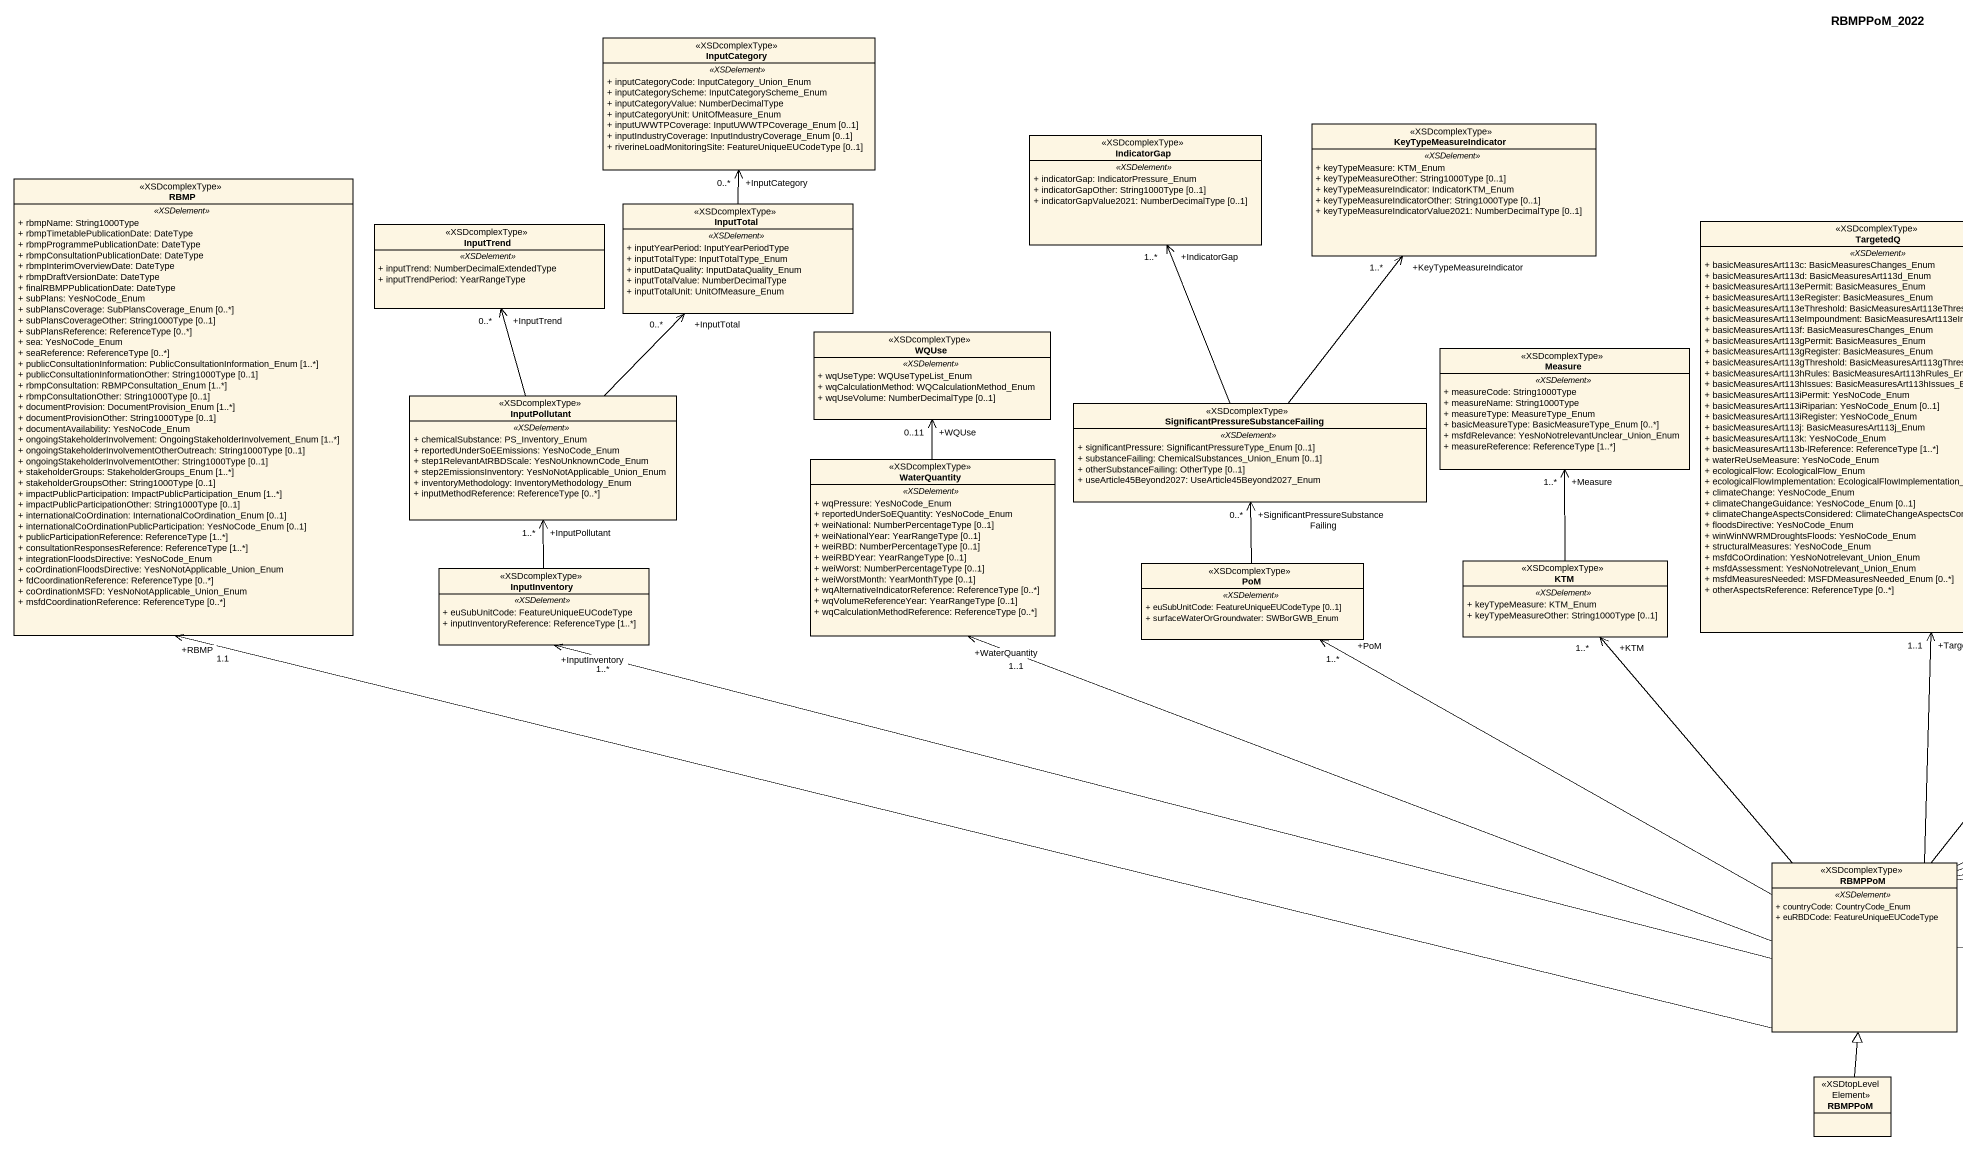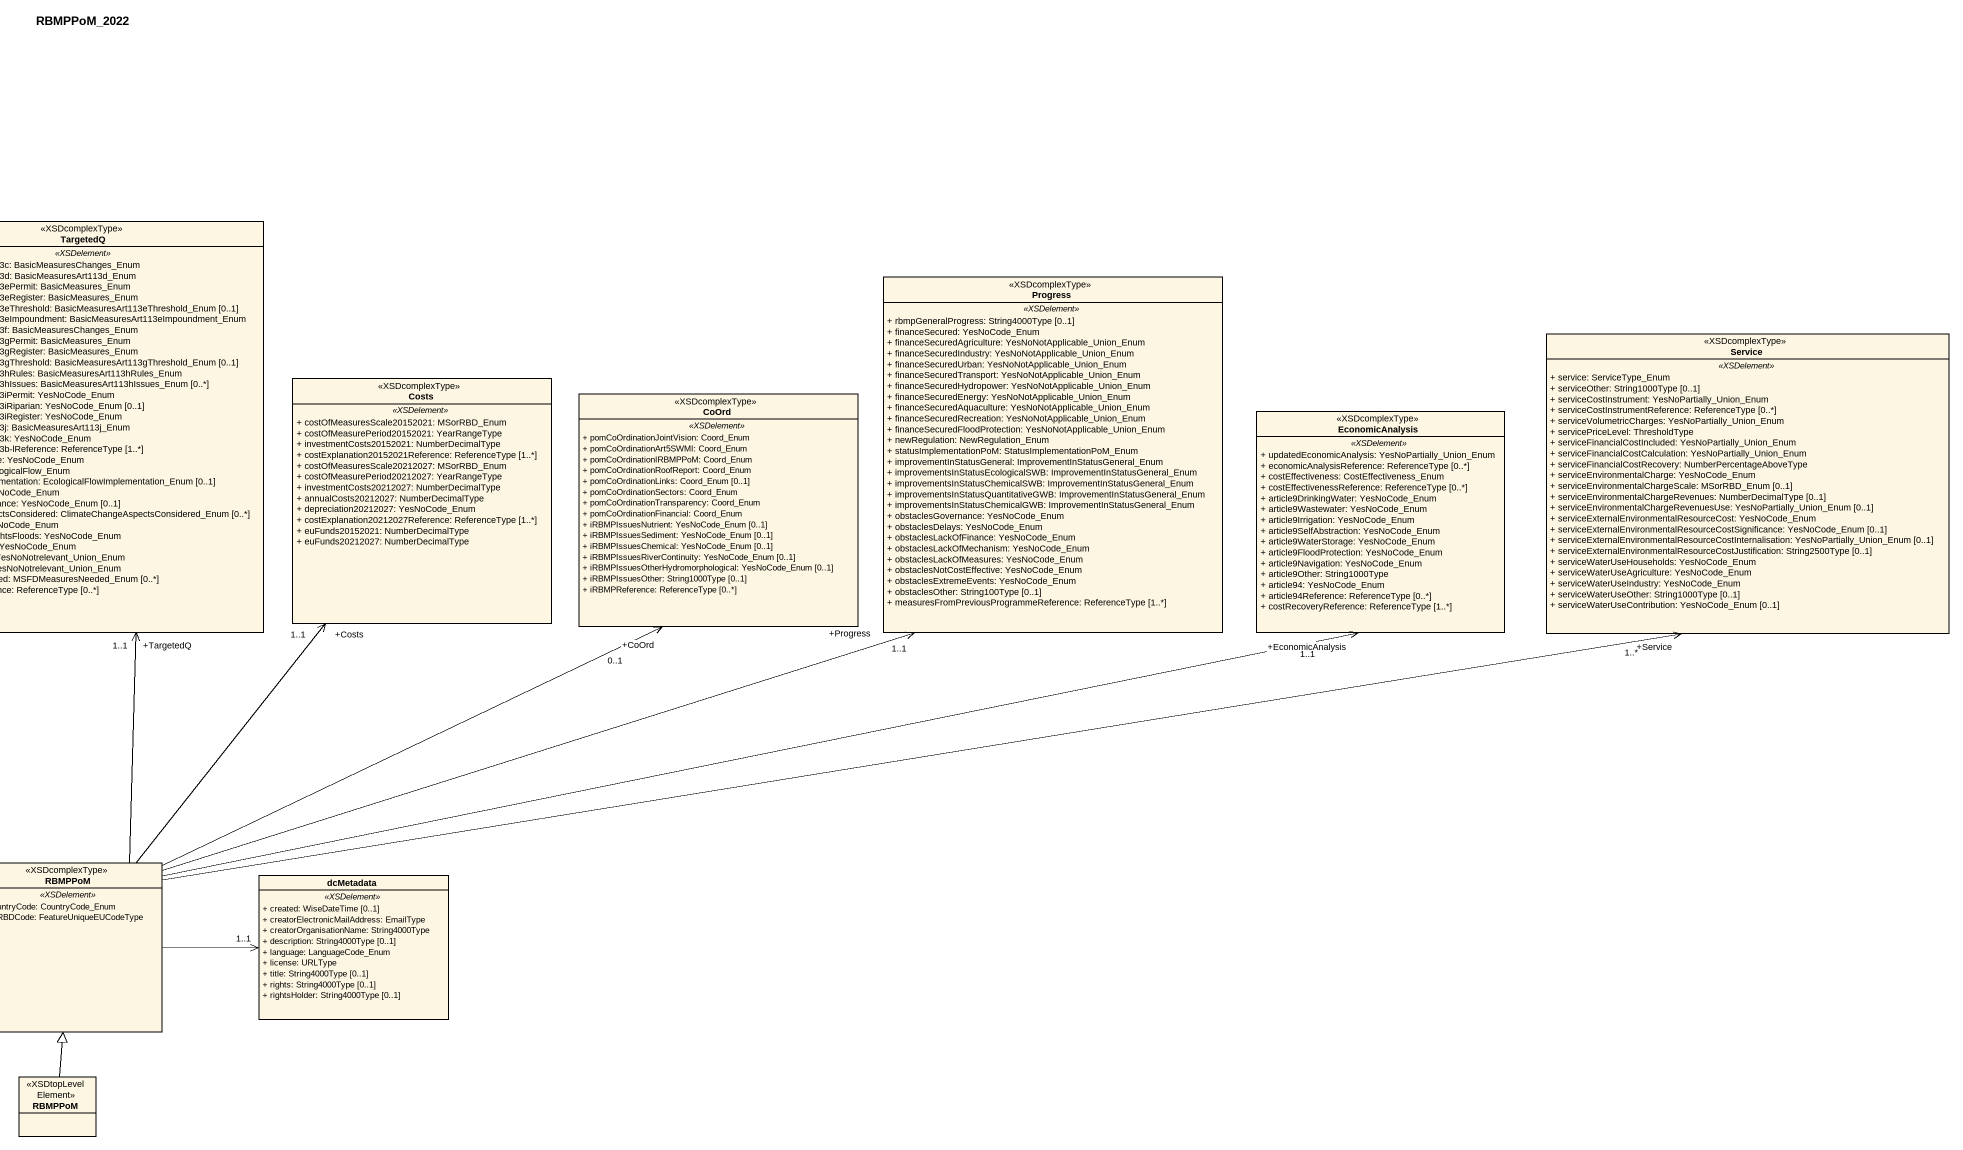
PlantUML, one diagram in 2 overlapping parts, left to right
@startuml
title RBMPPoM_2022
hide circle
hide empty members
skinparam classAttributeIconSize 0
class InputCategory <<XSDcomplexType>> {
  .. <<XSDelement>> ..
  + inputCategoryCode: InputCategory_Union_Enum
  + inputCategoryScheme: InputCategoryScheme_Enum
  + inputCategoryValue: NumberDecimalType
  + inputCategoryUnit: UnitOfMeasure_Enum
  + inputUWWTPCoverage: InputUWWTPCoverage_Enum [0..1]
  + inputIndustryCoverage: InputIndustryCoverage_Enum [0..1]
  + riverineLoadMonitoringSite: FeatureUniqueEUCodeType [0..1]
}
class IndicatorGap <<XSDcomplexType>> {
  .. <<XSDelement>> ..
  + indicatorGap: IndicatorPressure_Enum
  + indicatorGapOther: String1000Type [0..1]
  + indicatorGapValue2021: NumberDecimalType [0..1]
}
class KeyTypeMeasureIndicator <<XSDcomplexType>> {
  .. <<XSDelement>> ..
  + keyTypeMeasure: KTM_Enum
  + keyTypeMeasureOther: String1000Type [0..1]
  + keyTypeMeasureIndicator: IndicatorKTM_Enum
  + keyTypeMeasureIndicatorOther: String1000Type [0..1]
  + keyTypeMeasureIndicatorValue2021: NumberDecimalType [0..1]
}
class RBMP <<XSDcomplexType>> {
  .. <<XSDelement>> ..
  + rbmpName: String1000Type
  + rbmpTimetablePublicationDate: DateType
  + rbmpProgrammePublicationDate: DateType
  + rbmpConsultationPublicationDate: DateType
  + rbmpInterimOverviewDate: DateType
  + rbmpDraftVersionDate: DateType
  + finalRBMPPublicationDate: DateType
  + subPlans: YesNoCode_Enum
  + subPlansCoverage: SubPlansCoverage_Enum [0..*]
  + subPlansCoverageOther: String1000Type [0..1]
  + subPlansReference: ReferenceType [0..*]
  + sea: YesNoCode_Enum
  + seaReference: ReferenceType [0..*]
  + publicConsultationInformation: PublicConsultationInformation_Enum [1..*]
  + publicConsultationInformationOther: String1000Type [0..1]
  + rbmpConsultation: RBMPConsultation_Enum [1..*]
  + rbmpConsultationOther: String1000Type [0..1]
  + documentProvision: DocumentProvision_Enum [1..*]
  + documentProvisionOther: String1000Type [0..1]
  + documentAvailability: YesNoCode_Enum
  + ongoingStakeholderInvolvement: OngoingStakeholderInvolvement_Enum [1..*]
  + ongoingStakeholderInvolvementOtherOutreach: String1000Type [0..1]
  + ongoingStakeholderInvolvementOther: String1000Type [0..1]
  + stakeholderGroups: StakeholderGroups_Enum [1..*]
  + stakeholderGroupsOther: String1000Type [0..1]
  + impactPublicParticipation: ImpactPublicParticipation_Enum [1..*]
  + impactPublicParticipationOther: String1000Type [0..1]
  + internationalCoOrdination: InternationalCoOrdination_Enum [0..1]
  + internationalCoOrdinationPublicParticipation: YesNoCode_Enum [0..1]
  + publicParticipationReference: ReferenceType [1..*]
  + consultationResponsesReference: ReferenceType [1..*]
  + integrationFloodsDirective: YesNoCode_Enum
  + coOrdinationFloodsDirective: YesNoNotApplicable_Union_Enum
  + fdCoordinationReference: ReferenceType [0..*]
  + coOrdinationMSFD: YesNoNotApplicable_Union_Enum
  + msfdCoordinationReference: ReferenceType [0..*]
}
class InputTrend <<XSDcomplexType>> {
  .. <<XSDelement>> ..
  + inputTrend: NumberDecimalExtendedType
  + inputTrendPeriod: YearRangeType
}
class InputTotal <<XSDcomplexType>> {
  .. <<XSDelement>> ..
  + inputYearPeriod: InputYearPeriodType
  + inputTotalType: InputTotalType_Enum
  + inputDataQuality: InputDataQuality_Enum
  + inputTotalValue: NumberDecimalType
  + inputTotalUnit: UnitOfMeasure_Enum
}
class TargetedQ <<XSDcomplexType>> {
  .. <<XSDelement>> ..
  + basicMeasuresArt113c: BasicMeasuresChanges_Enum
  + basicMeasuresArt113d: BasicMeasuresArt113d_Enum
  + basicMeasuresArt113ePermit: BasicMeasures_Enum
  + basicMeasuresArt113eRegister: BasicMeasures_Enum
  + basicMeasuresArt113eThreshold: BasicMeasuresArt113eThreshold_Enum [0..1]
  + basicMeasuresArt113eImpoundment: BasicMeasuresArt113eImpoundment_Enum
  + basicMeasuresArt113f: BasicMeasuresChanges_Enum
  + basicMeasuresArt113gPermit: BasicMeasures_Enum
  + basicMeasuresArt113gRegister: BasicMeasures_Enum
  + basicMeasuresArt113gThreshold: BasicMeasuresArt113gThreshold_Enum [0..1]
  + basicMeasuresArt113hRules: BasicMeasuresArt113hRules_Enum
  + basicMeasuresArt113hIssues: BasicMeasuresArt113hIssues_Enum [0..*]
  + basicMeasuresArt113iPermit: YesNoCode_Enum
  + basicMeasuresArt113iRiparian: YesNoCode_Enum [0..1]
  + basicMeasuresArt113iRegister: YesNoCode_Enum
  + basicMeasuresArt113j: BasicMeasuresArt113j_Enum
  + basicMeasuresArt113k: YesNoCode_Enum
  + basicMeasuresArt113b-lReference: ReferenceType [1..*]
  + waterReUseMeasure: YesNoCode_Enum
  + ecologicalFlow: EcologicalFlow_Enum
  + ecologicalFlowImplementation: EcologicalFlowImplementation_Enum [0..1]
  + climateChange: YesNoCode_Enum
  + climateChangeGuidance: YesNoCode_Enum [0..1]
  + climateChangeAspectsConsidered: ClimateChangeAspectsConsidered_Enum [0..*]
  + floodsDirective: YesNoCode_Enum
  + winWinNWRMDroughtsFloods: YesNoCode_Enum
  + structuralMeasures: YesNoCode_Enum
  + msfdCoOrdination: YesNoNotrelevant_Union_Enum
  + msfdAssessment: YesNoNotrelevant_Union_Enum
  + msfdMeasuresNeeded: MSFDMeasuresNeeded_Enum [0..*]
  + otherAspectsReference: ReferenceType [0..*]
}
class Progress <<XSDcomplexType>> {
  .. <<XSDelement>> ..
  + rbmpGeneralProgress: String4000Type [0..1]
  + financeSecured: YesNoCode_Enum
  + financeSecuredAgriculture: YesNoNotApplicable_Union_Enum
  + financeSecuredIndustry: YesNoNotApplicable_Union_Enum
  + financeSecuredUrban: YesNoNotApplicable_Union_Enum
  + financeSecuredTransport: YesNoNotApplicable_Union_Enum
  + financeSecuredHydropower: YesNoNotApplicable_Union_Enum
  + financeSecuredEnergy: YesNoNotApplicable_Union_Enum
  + financeSecuredAquaculture: YesNoNotApplicable_Union_Enum
  + financeSecuredRecreation: YesNoNotApplicable_Union_Enum
  + financeSecuredFloodProtection: YesNoNotApplicable_Union_Enum
  + newRegulation: NewRegulation_Enum
  + statusImplementationPoM: StatusImplementationPoM_Enum
  + improvementInStatusGeneral: ImprovementInStatusGeneral_Enum
  + improvementsInStatusEcologicalSWB: ImprovementInStatusGeneral_Enum
  + improvementsInStatusChemicalSWB: ImprovementInStatusGeneral_Enum
  + improvementsInStatusQuantitativeGWB: ImprovementInStatusGeneral_Enum
  + improvementsInStatusChemicalGWB: ImprovementInStatusGeneral_Enum
  + obstaclesGovernance: YesNoCode_Enum
  + obstaclesDelays: YesNoCode_Enum
  + obstaclesLackOfFinance: YesNoCode_Enum
  + obstaclesLackOfMechanism: YesNoCode_Enum
  + obstaclesLackOfMeasures: YesNoCode_Enum
  + obstaclesNotCostEffective: YesNoCode_Enum
  + obstaclesExtremeEvents: YesNoCode_Enum
  + obstaclesOther: String100Type [0..1]
  + measuresFromPreviousProgrammeReference: ReferenceType [1..*]
}
class WQUse <<XSDcomplexType>> {
  .. <<XSDelement>> ..
  + wqUseType: WQUseTypeList_Enum
  + wqCalculationMethod: WQCalculationMethod_Enum
  + wqUseVolume: NumberDecimalType [0..1]
}
class Measure <<XSDcomplexType>> {
  .. <<XSDelement>> ..
  + measureCode: String1000Type
  + measureName: String1000Type
  + measureType: MeasureType_Enum
  + basicMeasureType: BasicMeasureType_Enum [0..*]
  + msfdRelevance: YesNoNotrelevantUnclear_Union_Enum
  + measureReference: ReferenceType [1..*]
}
class Service <<XSDcomplexType>> {
  .. <<XSDelement>> ..
  + service: ServiceType_Enum
  + serviceOther: String1000Type [0..1]
  + serviceCostInstrument: YesNoPartially_Union_Enum
  + serviceCostInstrumentReference: ReferenceType [0..*]
  + serviceVolumetricCharges: YesNoPartially_Union_Enum
  + servicePriceLevel: ThresholdType
  + serviceFinancialCostIncluded: YesNoPartially_Union_Enum
  + serviceFinancialCostCalculation: YesNoPartially_Union_Enum
  + serviceFinancialCostRecovery: NumberPercentageAboveType
  + serviceEnvironmentalCharge: YesNoCode_Enum
  + serviceEnvironmentalChargeScale: MSorRBD_Enum [0..1]
  + serviceEnvironmentalChargeRevenues: NumberDecimalType [0..1]
  + serviceEnvironmentalChargeRevenuesUse: YesNoPartially_Union_Enum [0..1]
  + serviceExternalEnvironmentalResourceCost: YesNoCode_Enum
  + serviceExternalEnvironmentalResourceCostSignificance: YesNoCode_Enum [0..1]
  + serviceExternalEnvironmentalResourceCostInternalisation: YesNoPartially_Union_Enum [0..1]
  + serviceExternalEnvironmentalResourceCostJustification: String2500Type [0..1]
  + serviceWaterUseHouseholds: YesNoCode_Enum
  + serviceWaterUseAgriculture: YesNoCode_Enum
  + serviceWaterUseIndustry: YesNoCode_Enum
  + serviceWaterUseOther: String1000Type [0..1]
  + serviceWaterUseContribution: YesNoCode_Enum [0..1]
}
class Costs <<XSDcomplexType>> {
  .. <<XSDelement>> ..
  + costOfMeasuresScale20152021: MSorRBD_Enum
  + costOfMeasurePeriod20152021: YearRangeType
  + investmentCosts20152021: NumberDecimalType
  + costExplanation20152021Reference: ReferenceType [1..*]
  + costOfMeasuresScale20212027: MSorRBD_Enum
  + costOfMeasurePeriod20212027: YearRangeType
  + investmentCosts20212027: NumberDecimalType
  + annualCosts20212027: NumberDecimalType
  + depreciation20212027: YesNoCode_Enum
  + costExplanation20212027Reference: ReferenceType [1..*]
  + euFunds20152021: NumberDecimalType
  + euFunds20212027: NumberDecimalType
}
class InputPollutant <<XSDcomplexType>> {
  .. <<XSDelement>> ..
  + chemicalSubstance: PS_Inventory_Enum
  + reportedUnderSoEEmissions: YesNoCode_Enum
  + step1RelevantAtRBDScale: YesNoUnknownCode_Enum
  + step2EmissionsInventory: YesNoNotApplicable_Union_Enum
  + inventoryMethodology: InventoryMethodology_Enum
  + inputMethodReference: ReferenceType [0..*]
}
class "SignificantPressureSubstanceFailing" as SignificantPressureSubstance <<XSDcomplexType>> {
  .. <<XSDelement>> ..
  + significantPressure: SignificantPressureType_Enum [0..1]
  + substanceFailing: ChemicalSubstances_Union_Enum [0..1]
  + otherSubstanceFailing: OtherType [0..1]
  + useArticle45Beyond2027: UseArticle45Beyond2027_Enum
}
class CoOrd <<XSDcomplexType>> {
  .. <<XSDelement>> ..
  + pomCoOrdinationJointVision: Coord_Enum
  + pomCoOrdinationArt5SWMI: Coord_Enum
  + pomCoOrdinationIRBMPPoM: Coord_Enum
  + pomCoOrdinationRoofReport: Coord_Enum
  + pomCoOrdinationLinks: Coord_Enum [0..1]
  + pomCoOrdinationSectors: Coord_Enum
  + pomCoOrdinationTransparency: Coord_Enum
  + pomCoOrdinationFinancial: Coord_Enum
  + iRBMPIssuesNutrient: YesNoCode_Enum [0..1]
  + iRBMPIssuesSediment: YesNoCode_Enum [0..1]
  + iRBMPIssuesChemical: YesNoCode_Enum [0..1]
  + iRBMPIssuesRiverContinuity: YesNoCode_Enum [0..1]
  + iRBMPIssuesOtherHydromorphological: YesNoCode_Enum [0..1]
  + iRBMPIssuesOther: String1000Type [0..1]
  + iRBMPReference: ReferenceType [0..*]
}
class EconomicAnalysis <<XSDcomplexType>> {
  .. <<XSDelement>> ..
  + updatedEconomicAnalysis: YesNoPartially_Union_Enum
  + economicAnalysisReference: ReferenceType [0..*]
  + costEffectiveness: CostEffectiveness_Enum
  + costEffectivenessReference: ReferenceType [0..*]
  + article9DrinkingWater: YesNoCode_Enum
  + article9Wastewater: YesNoCode_Enum
  + article9Irrigation: YesNoCode_Enum
  + article9SelfAbstraction: YesNoCode_Enum
  + article9WaterStorage: YesNoCode_Enum
  + article9FloodProtection: YesNoCode_Enum
  + article9Navigation: YesNoCode_Enum
  + article9Other: String1000Type
  + article94: YesNoCode_Enum
  + article94Reference: ReferenceType [0..*]
  + costRecoveryReference: ReferenceType [1..*]
}
class WaterQuantity <<XSDcomplexType>> {
  .. <<XSDelement>> ..
  + wqPressure: YesNoCode_Enum
  + reportedUnderSoEQuantity: YesNoCode_Enum
  + weiNational: NumberPercentageType [0..1]
  + weiNationalYear: YearRangeType [0..1]
  + weiRBD: NumberPercentageType [0..1]
  + weiRBDYear: YearRangeType [0..1]
  + weiWorst: NumberPercentageType [0..1]
  + weiWorstMonth: YearMonthType [0..1]
  + wqAlternativeIndicatorReference: ReferenceType [0..*]
  + wqVolumeReferenceYear: YearRangeType [0..1]
  + wqCalculationMethodReference: ReferenceType [0..*]
}
class InputInventory <<XSDcomplexType>> {
  .. <<XSDelement>> ..
  + euSubUnitCode: FeatureUniqueEUCodeType
  + inputInventoryReference: ReferenceType [1..*]
}
class PoM <<XSDcomplexType>> {
  .. <<XSDelement>> ..
  + euSubUnitCode: FeatureUniqueEUCodeType [0..1]
  + surfaceWaterOrGroundwater: SWBorGWB_Enum
}
class KTM <<XSDcomplexType>> {
  .. <<XSDelement>> ..
  + keyTypeMeasure: KTM_Enum
  + keyTypeMeasureOther: String1000Type [0..1]
}
class RBMPPoM <<XSDcomplexType>> {
  .. <<XSDelement>> ..
  + countryCode: CountryCode_Enum
  + euRBDCode: FeatureUniqueEUCodeType
}
class dcMetadata {
  .. <<XSDelement>> ..
  + created: WiseDateTime [0..1]
  + creatorElectronicMailAddress: EmailType
  + creatorOrganisationName: String4000Type
  + description: String4000Type [0..1]
  + language: LanguageCode_Enum
  + license: URLType
  + title: String4000Type [0..1]
  + rights: String4000Type [0..1]
  + rightsHolder: String4000Type [0..1]
}
class "RBMPPoM" as RBMPPoM_2 <<XSDtopLevelElement>>
InputTotal -up-> "+InputCategory\n0..*" InputCategory
InputPollutant -up-> "+InputTrend\n0..*" InputTrend
InputPollutant -up-> "+InputTotal\n0..*" InputTotal
SignificantPressureSubstance -up-> "+IndicatorGap\n1..*" IndicatorGap
SignificantPressureSubstance -up-> "+KeyTypeMeasureIndicator\n1..*" KeyTypeMeasureIndicator
WaterQuantity -up-> "+WQUse\n0..11" WQUse
InputInventory -up-> "+InputPollutant\n1..*" InputPollutant
PoM -up-> "+SignificantPressureSubstanceFailing\n0..*" SignificantPressureSubstance
KTM -up-> "+Measure\n1..*" Measure
RBMPPoM -left-> "+RBMP\n1.1" RBMP
RBMPPoM -up-> "+TargetedQ\n1..1" TargetedQ
RBMPPoM -right-> "+Progress\n1..1" Progress
RBMPPoM -right-> "+Service\n1..*" Service
RBMPPoM -up-> "+Costs\n1..1" Costs
RBMPPoM -up-> "+CoOrd\n0..1" CoOrd
RBMPPoM -right-> "+EconomicAnalysis\n1..1" EconomicAnalysis
RBMPPoM -left-> "+WaterQuantity\n1..1" WaterQuantity
RBMPPoM -left-> "+InputInventory\n1..*" InputInventory
RBMPPoM -left-> "+PoM\n1..*" PoM
RBMPPoM -up-> "+KTM\n1..*" KTM
RBMPPoM -right-> "1..1" dcMetadata
RBMPPoM_2 -up-|> RBMPPoM
@enduml
